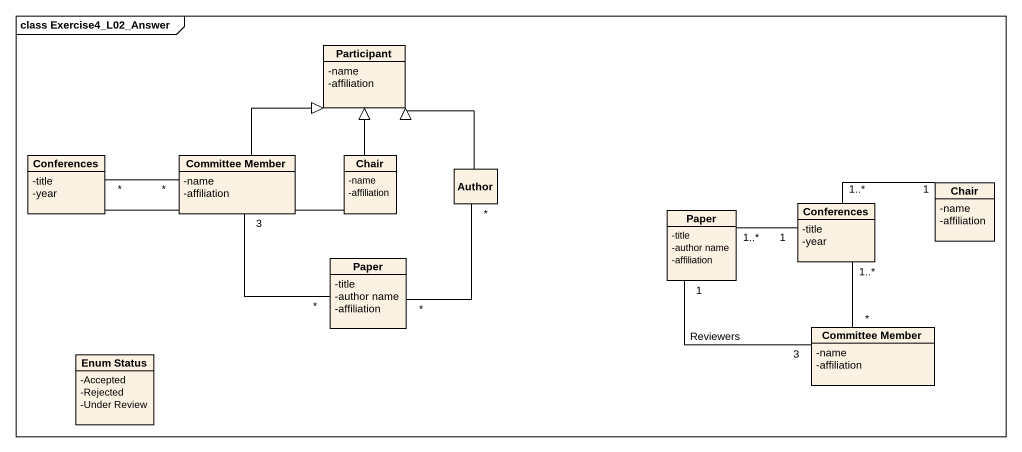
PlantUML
@startuml
mainframe class Exercise4_L02_Answer
hide circle
hide empty members
skinparam classAttributeIconSize 0
class "Participant" as Participant_ {
  -name
  -affiliation
}
class Conferences {
  -title
  -year
}
class "Committee Member" as Committee_Member {
  -name
  -affiliation
}
class Chair {
  -name
  -affiliation
}
class Author
class Paper {
  -title
  -author name
  -affiliation
}
class "Conferences" as Conferences_2 {
  -title
  -year
}
class "Chair" as Chair_2 {
  -name
  -affiliation
}
class "Paper" as Paper_2 {
  -title
  -author name
  -affiliation
}
class "Enum Status" as Enum_Status {
  -Accepted
  -Rejected
  -Under Review
}
class "Committee Member" as Committee_Member_2 {
  -name
  -affiliation
}
Conferences "*" -right- "*" Committee_Member
Committee_Member -up-|> Participant_
Committee_Member "3" -- "*" Paper_2
Chair -up-|> Participant_
Chair -left- Conferences
Author -up-|> Participant_
Author "*" -- "*" Paper_2
Paper "1..*" -right- "1" Conferences_2
Paper "1" -- "3" Committee_Member_2 : Reviewers
Chair_2 "1" -left- "1..*" Conferences_2
Committee_Member_2 "*" -up- "1..*" Conferences_2
@enduml
